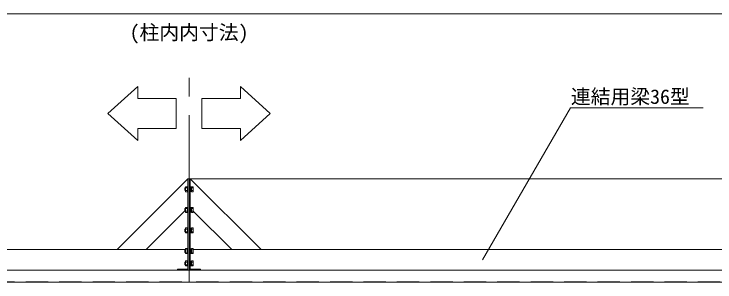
# Model space of a CAD drawing. Units: millimetres, scale not verified. Extents: x -10062 to 10062, y -16938 to 16938.
# Drawn here: x -4211 to -815, y -9432 to -8132 of the extents above; entities that cross this region are included whole.
import ezdxf
from ezdxf.enums import TextEntityAlignment as Align

# ---------------------------------------------------------------- set-up
doc = ezdxf.new("R2010")
doc.units = ezdxf.units.MM
doc.header["$LTSCALE"] = 90
doc.linetypes.add('CHAIN2', pattern=[12, 9, -1, 1, -1])
doc.linetypes.add('DASHED1', pattern=[1.8, 1.2, -0.6])
for name, color, linetype, lineweight in [('0-6_ﾎﾞﾙﾄ類', 134, 'Continuous', 18), ('0-C_寸法', 134, 'Continuous', 18), ('1-6_通芯', 134, 'CHAIN2', 18), ('1-B_文字', 134, 'Continuous', 18), ('2-1_連結用梁36', 134, 'Continuous', 18)]:
    doc.layers.add(name, color=color, linetype=linetype, lineweight=lineweight)
doc.styles.add('ＭＳ ゴシック', font='')
doc.styles.get('ＭＳ ゴシック').set_extended_font_data('MS Gothic')

msp = doc.modelspace()

# ---------------------------------------------------------------- linework, layer by layer
at = {"layer": '0-6_ﾎﾞﾙﾄ類'}
for p, q in [((-3381.2, -8975.5), (-3383.2, -8977.5)), ((-3383.2, -8987.5), (-3383.2, -8977.5)), ((-3381.2, -8989.5), (-3383.2, -8987.5)), ((-3379.8, -8976.7), (-3382.4, -8976.7)), ((-3379.8, -8988.3), (-3382.4, -8988.3)), ((-3381.2, -8989.5), (-3381.2, -8975.5)), ((-3379.8, -8975.5), (-3381.2, -8975.5)), ((-3379.8, -8989.5), (-3381.2, -8989.5)), ((-3379.8, -8972), (-3378.18, -8970.37)), ((-3379.8, -8993), (-3379.8, -8972)), ((-3379.8, -8993), (-3378.18, -8994.63)), ((-3378.18, -8976.44), (-3370.8, -8976.44)), ((-3378.18, -8988.56), (-3370.8, -8988.56)), ((-3351.2, -8981.69), (-3354.2, -8982.5)), ((-3351.2, -8982.5), (-3354.2, -8983.31)), ((-3343.82, -8976.44), (-3351.2, -8976.44)), ((-3343.82, -8988.56), (-3351.2, -8988.56)), ((-3342.2, -8993), (-3343.82, -8994.63)), ((-3381.2, -9075.5), (-3383.2, -9077.5)), ((-3383.2, -9087.5), (-3383.2, -9077.5)), ((-3381.2, -9089.5), (-3383.2, -9087.5)), ((-3379.8, -9076.7), (-3382.4, -9076.7)), ((-3379.8, -9088.3), (-3382.4, -9088.3)), ((-3381.2, -9089.5), (-3381.2, -9075.5)), ((-3379.8, -9075.5), (-3381.2, -9075.5)), ((-3379.8, -9089.5), (-3381.2, -9089.5)), ((-3379.8, -9072), (-3378.18, -9070.38)), ((-3379.8, -9093), (-3379.8, -9072)), ((-3379.8, -9093), (-3378.18, -9094.63)), ((-3378.18, -9076.44), (-3370.8, -9076.44)), ((-3378.18, -9088.56), (-3370.8, -9088.56)), ((-3351.2, -9081.69), (-3354.2, -9082.5)), ((-3351.2, -9082.5), (-3354.2, -9083.3)), ((-3343.82, -9076.44), (-3351.2, -9076.44)), ((-3343.82, -9088.56), (-3351.2, -9088.56)), ((-3342.2, -9093), (-3343.82, -9094.63)), ((-3381.2, -9175.5), (-3383.2, -9177.5)), ((-3383.2, -9187.5), (-3383.2, -9177.5)), ((-3381.2, -9189.5), (-3383.2, -9187.5)), ((-3379.8, -9176.7), (-3382.4, -9176.7)), ((-3379.8, -9188.3), (-3382.4, -9188.3)), ((-3381.2, -9189.5), (-3381.2, -9175.5)), ((-3379.8, -9175.5), (-3381.2, -9175.5)), ((-3379.8, -9189.5), (-3381.2, -9189.5)), ((-3379.8, -9172), (-3378.18, -9170.38)), ((-3379.8, -9193), (-3379.8, -9172)), ((-3379.8, -9193), (-3378.18, -9194.62)), ((-3378.18, -9176.44), (-3370.8, -9176.44)), ((-3378.18, -9188.56), (-3370.8, -9188.56)), ((-3351.2, -9181.69), (-3354.2, -9182.5)), ((-3351.2, -9182.5), (-3354.2, -9183.3)), ((-3343.82, -9176.44), (-3351.2, -9176.44)), ((-3343.82, -9188.56), (-3351.2, -9188.56)), ((-3342.2, -9193), (-3343.82, -9194.62)), ((-3381.2, -9275.5), (-3383.2, -9277.5)), ((-3383.2, -9287.5), (-3383.2, -9277.5)), ((-3381.2, -9289.5), (-3383.2, -9287.5)), ((-3379.8, -9276.7), (-3382.4, -9276.7)), ((-3379.8, -9288.3), (-3382.4, -9288.3)), ((-3381.2, -9289.5), (-3381.2, -9275.5)), ((-3379.8, -9275.5), (-3381.2, -9275.5)), ((-3379.8, -9289.5), (-3381.2, -9289.5)), ((-3379.8, -9272), (-3378.18, -9270.38)), ((-3379.8, -9293), (-3379.8, -9272)), ((-3379.8, -9293), (-3378.18, -9294.62)), ((-3378.18, -9276.43), (-3370.8, -9276.43)), ((-3378.18, -9288.56), (-3370.8, -9288.56)), ((-3351.2, -9281.7), (-3354.2, -9282.5)), ((-3351.2, -9282.5), (-3354.2, -9283.3)), ((-3343.82, -9276.43), (-3351.2, -9276.43)), ((-3343.82, -9288.56), (-3351.2, -9288.56)), ((-3342.2, -9293), (-3343.82, -9294.62)), ((-3381.2, -9335.5), (-3383.2, -9337.5)), ((-3383.2, -9347.5), (-3383.2, -9337.5)), ((-3379.8, -9336.7), (-3382.4, -9336.7)), ((-3381.2, -9349.5), (-3381.2, -9335.5)), ((-3379.8, -9335.5), (-3381.2, -9335.5)), ((-3379.8, -9332), (-3378.18, -9330.37)), ((-3379.8, -9353), (-3379.8, -9332)), ((-3378.18, -9336.44), (-3370.8, -9336.44)), ((-3343.82, -9336.44), (-3351.2, -9336.44)), ((-3381.2, -9349.5), (-3383.2, -9347.5)), ((-3379.8, -9348.3), (-3382.4, -9348.3)), ((-3379.8, -9349.5), (-3381.2, -9349.5)), ((-3379.8, -9353), (-3378.18, -9354.63)), ((-3378.18, -9348.56), (-3370.8, -9348.56)), ((-3351.2, -9341.69), (-3354.2, -9342.5)), ((-3351.2, -9342.5), (-3354.2, -9343.31)), ((-3343.82, -9348.56), (-3351.2, -9348.56)), ((-3342.2, -9353), (-3343.82, -9354.63))]:
    msp.add_line(p, q, dxfattribs=at)
for points in [[(-3378.18, -8970.37), (-3370.8, -8970.37), (-3370.8, -8994.63), (-3378.18, -8994.63)], [(-3343.82, -8970.37), (-3351.2, -8970.37), (-3351.2, -8994.63), (-3343.82, -8994.63)], [(-3342.2, -8993), (-3342.2, -8972), (-3343.82, -8970.37)], [(-3378.18, -9070.38), (-3370.8, -9070.38), (-3370.8, -9094.63), (-3378.18, -9094.63)], [(-3343.82, -9070.38), (-3351.2, -9070.38), (-3351.2, -9094.63), (-3343.82, -9094.63)], [(-3342.2, -9093), (-3342.2, -9072), (-3343.82, -9070.38)], [(-3378.18, -9170.38), (-3370.8, -9170.38), (-3370.8, -9194.62), (-3378.18, -9194.62)], [(-3343.82, -9170.38), (-3351.2, -9170.38), (-3351.2, -9194.62), (-3343.82, -9194.62)], [(-3342.2, -9193), (-3342.2, -9172), (-3343.82, -9170.38)], [(-3378.18, -9270.38), (-3370.8, -9270.38), (-3370.8, -9294.62), (-3378.18, -9294.62)], [(-3343.82, -9270.38), (-3351.2, -9270.38), (-3351.2, -9294.62), (-3343.82, -9294.62)], [(-3342.2, -9293), (-3342.2, -9272), (-3343.82, -9270.38)], [(-3378.18, -9330.37), (-3370.8, -9330.37), (-3370.8, -9354.63), (-3378.18, -9354.63)], [(-3343.82, -9330.37), (-3351.2, -9330.37), (-3351.2, -9354.63), (-3343.82, -9354.63)], [(-3342.2, -9353), (-3342.2, -9332), (-3343.82, -9330.37)]]:
    msp.add_lwpolyline(points, dxfattribs=at)
for points in [[(-3370.8, -8993.5), (-3370.8, -8971.5), (-3368.5, -8971.5), (-3368.5, -8993.5)], [(-3354.2, -8971.5), (-3354.2, -8993.5), (-3356.5, -8993.5), (-3356.5, -8971.5)], [(-3354.2, -8971.15), (-3354.2, -8993.85), (-3351.2, -8993.85), (-3351.2, -8971.15)], [(-3370.8, -9093.5), (-3370.8, -9071.5), (-3368.5, -9071.5), (-3368.5, -9093.5)], [(-3354.2, -9071.5), (-3354.2, -9093.5), (-3356.5, -9093.5), (-3356.5, -9071.5)], [(-3354.2, -9071.15), (-3354.2, -9093.85), (-3351.2, -9093.85), (-3351.2, -9071.15)], [(-3370.8, -9193.5), (-3370.8, -9171.5), (-3368.5, -9171.5), (-3368.5, -9193.5)], [(-3354.2, -9171.5), (-3354.2, -9193.5), (-3356.5, -9193.5), (-3356.5, -9171.5)], [(-3354.2, -9171.15), (-3354.2, -9193.85), (-3351.2, -9193.85), (-3351.2, -9171.15)], [(-3370.8, -9293.5), (-3370.8, -9271.5), (-3368.5, -9271.5), (-3368.5, -9293.5)], [(-3354.2, -9271.5), (-3354.2, -9293.5), (-3356.5, -9293.5), (-3356.5, -9271.5)], [(-3354.2, -9271.15), (-3354.2, -9293.85), (-3351.2, -9293.85), (-3351.2, -9271.15)], [(-3370.8, -9353.5), (-3370.8, -9331.5), (-3368.5, -9331.5), (-3368.5, -9353.5)], [(-3354.2, -9331.5), (-3354.2, -9353.5), (-3356.5, -9353.5), (-3356.5, -9331.5)], [(-3354.2, -9331.15), (-3354.2, -9353.85), (-3351.2, -9353.85), (-3351.2, -9331.15)]]:
    msp.add_lwpolyline(points, close=True, dxfattribs=at)
for centre, radius, start, end in [((-3367.67, -8982.5), 12.12, 150, 210), ((-3375.14, -8973.4), 4.28, 135, 225), ((-3375.14, -8991.59), 4.28, 135, 225), ((-3346.86, -8973.4), 4.28, 315, 45), ((-3354.33, -8982.5), 12.12, 330, 30), ((-3346.86, -8991.59), 4.28, 315, 45), ((-3367.67, -9082.5), 12.12, 150, 210), ((-3375.14, -9073.4), 4.28, 135, 225), ((-3375.14, -9091.59), 4.28, 135, 225), ((-3346.86, -9073.4), 4.28, 315, 45), ((-3354.33, -9082.5), 12.12, 330, 30), ((-3346.86, -9091.59), 4.28, 315, 45), ((-3367.67, -9182.5), 12.12, 150, 210), ((-3375.14, -9173.4), 4.28, 135, 225), ((-3375.14, -9191.59), 4.28, 135, 225), ((-3346.86, -9173.4), 4.28, 315, 45), ((-3354.33, -9182.5), 12.12, 330, 30), ((-3346.86, -9191.59), 4.28, 315, 45), ((-3367.67, -9282.5), 12.12, 150, 210), ((-3375.14, -9273.41), 4.28, 135, 225), ((-3375.14, -9291.59), 4.28, 135, 225), ((-3346.86, -9273.41), 4.28, 315, 45), ((-3354.33, -9282.5), 12.12, 330, 30), ((-3346.86, -9291.59), 4.28, 315, 45), ((-3367.67, -9342.5), 12.12, 150, 210), ((-3375.14, -9333.4), 4.28, 135, 225), ((-3346.86, -9333.4), 4.28, 315, 45), ((-3354.33, -9342.5), 12.12, 330, 30), ((-3375.14, -9351.59), 4.28, 135, 225), ((-3346.86, -9351.59), 4.28, 315, 45)]:
    msp.add_arc(centre, radius, start, end, dxfattribs=at)
at = {"layer": '0-C_寸法'}
for p, q in [((-6907.5, -8132.5), (182.5, -8132.5)), ((-3361.5, -8932.5), (1138.5, -8932.5))]:
    msp.add_line(p, q, dxfattribs=at)
at = {"layer": '1-6_通芯'}
msp.add_line((-3362.5, -9432.5), (-3362.5, -8404.93), dxfattribs=at)
at = {"layer": '1-B_文字'}
msp.add_line((-1514.14, -8587.5), (-871.6, -8587.5), dxfattribs=at)
for points in [[(-3755.66, -8615.04), (-3611.25, -8484.27), (-3611.25, -8542.17), (-3424.61, -8542.17), (-3424.61, -8688.19), (-3611.25, -8688.19), (-3611.25, -8746.08)], [(-2969.33, -8615.04), (-3113.75, -8484.27), (-3113.75, -8542.17), (-3300.39, -8542.17), (-3300.39, -8688.19), (-3113.75, -8688.19), (-3113.75, -8746.08)]]:
    msp.add_lwpolyline(points, close=True, dxfattribs=at)
msp.add_lwpolyline([(-1940.59, -9325.5), (-1514.5, -8587.5), (-1514.14, -8587.5)], dxfattribs=at)
at = {"layer": '2-1_連結用梁36', "linetype": 'DASHED1'}
for p in [(-6907.5, -9430.9), (182.5, -9430.9)]:
    msp.add_line(p, (-3362.5, -9430.9), dxfattribs=at)
at = {"layer": '2-1_連結用梁36'}
for points in [[(-3368.5, -9073.92), (-3368.5, -8932.5), (-3711.45, -9275.44), (-3570.02, -9275.44), (-3382.64, -9088.07)], [(-3356.5, -9073.92), (-3356.5, -8932.5), (-3013.55, -9275.44), (-3154.98, -9275.44), (-3342.2, -9088.22)], [(-7062.5, -9375.5), (-7062.5, -9275.5), (-3381.2, -9275.5)], [(-3368.5, -9275.5), (-3368.5, -9375.5), (-6662.5, -9375.5)], [(-3356.5, -9275.5), (-3356.5, -9375.5), (-62.5, -9375.5)], [(337.5, -9375.5), (337.5, -9275.5), (-3342.2, -9275.5)], [(-6662.5, -9375.5), (-3362.5, -9375.5), (-3362.5, -9432.5), (-6719.5, -9432.5)], [(-62.5, -9375.5), (-3362.5, -9375.5), (-3362.5, -9432.5), (-5.5, -9432.5)]]:
    msp.add_lwpolyline(points, dxfattribs=at)
for points in [[(-3362.5, -9375.5), (-3368.5, -9375.5), (-3368.5, -8932.5), (-3362.5, -8932.5)], [(-3362.5, -9375.5), (-3356.5, -9375.5), (-3356.5, -8932.5), (-3362.5, -8932.5)], [(-3418.5, -9375.5), (-3418.5, -9369.5), (-3368.5, -9369.5), (-3368.5, -9375.5)], [(-3306.5, -9375.5), (-3306.5, -9369.5), (-3356.5, -9369.5), (-3356.5, -9375.5)]]:
    msp.add_lwpolyline(points, close=True, dxfattribs=at)

# ---------------------------------------------------------------- texts
at = {"layer": '0-C_寸法', "style": 'ＭＳ ゴシック'}
msp.add_text('(柱内内寸法)', height=70.38, dxfattribs=at).set_placement((-3650.5, -8278.1), align=Align.BOTTOM_LEFT)
at = {"layer": '1-B_文字', "style": 'ＭＳ ゴシック'}
msp.add_text('連結用梁36型', height=70.38, dxfattribs=at).set_placement((-1513.14, -8589.47), align=Align.BOTTOM_LEFT)

doc.saveas('drawing.dxf')
